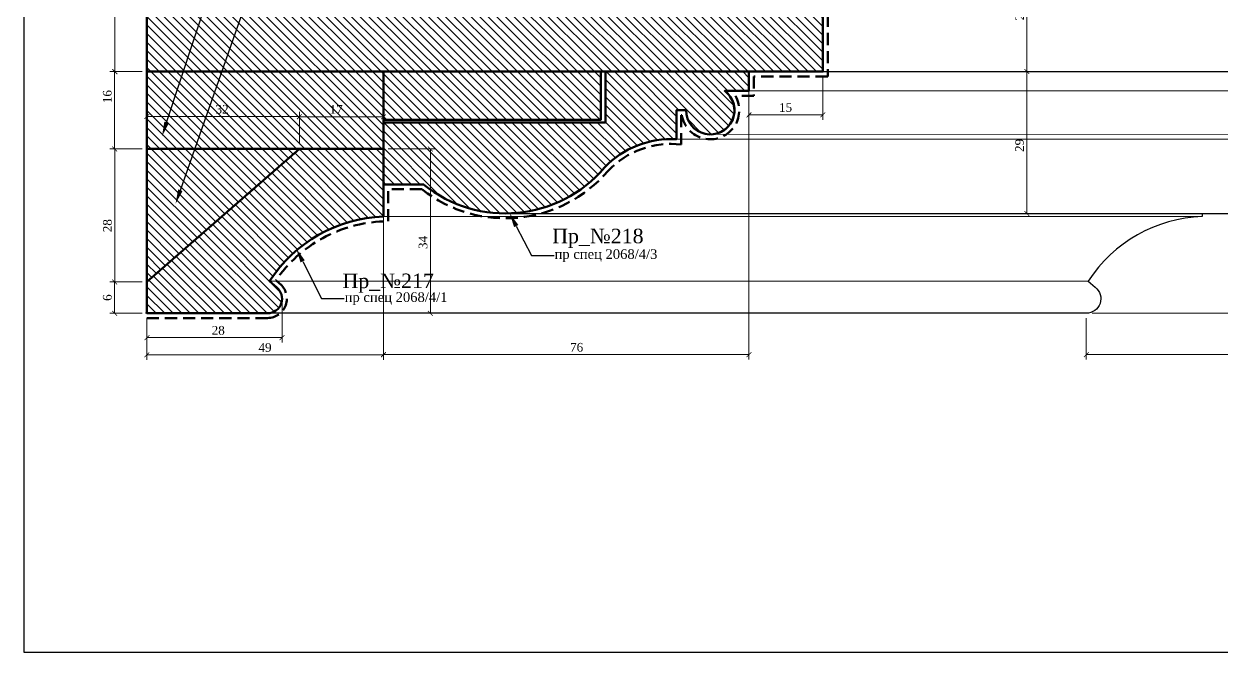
# Model space of a CAD drawing. Header units: millimetres. Extents: x 308847 to 309237, y -97254 to -96994.
# Drawn here: x 308846.6 to 309094.6, y -97254 to -97124 of the extents above; entities that cross this region are included whole.
import ezdxf
from ezdxf import colors
from ezdxf.entities.mleader import LeaderData, LeaderLine
from ezdxf.math import Vec2, Vec3

# ---------------------------------------------------------------- set-up
doc = ezdxf.new("R2010")
doc.units = ezdxf.units.MM
doc.header["$MEASUREMENT"] = 0
doc.linetypes.add('HIDDEN', pattern=[0.375, 0.25, -0.125])
doc.layers.add('Outside panel', color=7, linetype='Continuous', lineweight=18, true_color=0x7f5e57)
doc.layers.add('линия 50', color=1, linetype='Continuous', lineweight=140)
doc.layers.add('размеры в модели', color=7, linetype='Continuous')
doc.styles.add('ELECT', font='times.ttf')
doc.styles.get("Standard").update_dxf_attribs({"font": 'times.ttf'})
doc.dimstyles.new('M_1', dxfattribs={"dimtxt": 1.8, "dimasz": 1, "dimexe": 1, "dimexo": 1, "dimgap": 0.6, "dimtad": 1, "dimdec": 0, "dimdsep": 46, "dimtxsty": 'Standard', "dimblk": 'ARCHTICK', "dimcen": -5, "dimclrd": 7, "dimclre": 7, "dimclrt": 7, "dimadec": 0, "dimazin": 0, "dimtfac": 1, "dimtdec": 0, "dimtmove": 0, "dimatfit": 3, "dimfxl": 1, "dimtolj": 1, "dimtzin": 0, "dimlwd": 5, "dimlwe": 5, "dimarcsym": 0})
pattern_1 = [(135, (-353.1687, -6613.5911), (-0.8838834765, -0.8838834765), [])]

# ---------------------------------------------------------------- blocks, each defined once
blk = doc.blocks.new('_ArchTick')
at = {"color": 0, "linetype": 'ByBlock', "const_width": 0.15}
blk.add_lwpolyline([(-0.5, -0.5), (0.5, 0.5)], dxfattribs=at)
blk = doc.blocks.new('*D30')
at = {"color": 7, "lineweight": 5, "ltscale": 1000, "transparency": 16777216}
for p, q in [((309218.66, -97079.91), (309218.66, -97193.48)), ((309066.66, -97184.91), (309066.66, -97193.48)), ((309066.66, -97192.48), (309218.66, -97192.48))]:
    blk.add_line(p, q, dxfattribs=at)
at = {"layer": 'Defpoints', "color": 0, "ltscale": 1000, "transparency": 16777216}
for p in [(309218.66, -97078.91), (309066.66, -97183.91), (309218.66, -97192.48)]:
    blk.add_point(p, dxfattribs=at)
at = {"color": 7, "lineweight": 5, "ltscale": 1000, "transparency": 16777216, "rotation": 180}
blk.add_blockref('_ArchTick', (309066.66, -97192.48), dxfattribs=at)
at = {"color": 7, "lineweight": 5, "ltscale": 1000, "transparency": 16777216}
blk.add_blockref('_ArchTick', (309218.66, -97192.48), dxfattribs=at)
at = {"color": 7, "ltscale": 1000, "transparency": 16777216, "insert": (309140.28, -97190.97), "char_height": 1.8, "attachment_point": 5}
blk.add_mtext('\\A1;152', dxfattribs=at)
blk = doc.blocks.new('*D28')
at = {"color": 7, "lineweight": 5, "ltscale": 1000, "transparency": 16777216}
for p, q in [((309206.11, -97053.9), (309223.68, -97053.9)), ((309222.68, -97053.9), (309222.68, -97183.9)), ((309067.84, -97183.9), (309223.68, -97183.9))]:
    blk.add_line(p, q, dxfattribs=at)
at = {"layer": 'Defpoints', "color": 0, "ltscale": 1000, "transparency": 16777216}
for p in [(309205.11, -97053.9), (309066.84, -97183.9), (309222.68, -97183.9)]:
    blk.add_point(p, dxfattribs=at)
at = {"color": 7, "lineweight": 5, "ltscale": 1000, "transparency": 16777216}
for p, rotation in [((309222.68, -97053.9), 90), ((309222.68, -97183.9), 270)]:
    blk.add_blockref('_ArchTick', p, dxfattribs=dict(at, rotation=rotation))
at = {"color": 7, "ltscale": 1000, "transparency": 16777216, "insert": (309221.16, -97114.36), "char_height": 1.8, "attachment_point": 5, "rotation": 90}
blk.add_mtext('\\A1;130', dxfattribs=at)
blk = doc.blocks.new('*D27')
at = {"layer": 'Defpoints', "color": 0, "ltscale": 1000, "transparency": 16777216}
for p in [(308900.09, -97180.91), (308872.09, -97183.91), (308900.09, -97188.97)]:
    blk.add_point(p, dxfattribs=at)
at = {"layer": 'размеры в модели', "color": 7, "lineweight": 5, "ltscale": 1000, "transparency": 16777216}
for p, q in [((308900.09, -97181.91), (308900.09, -97189.97)), ((308872.09, -97184.91), (308872.09, -97189.97)), ((308872.09, -97188.97), (308900.09, -97188.97))]:
    blk.add_line(p, q, dxfattribs=at)
at = {"layer": 'размеры в модели', "color": 7, "lineweight": 5, "ltscale": 1000, "transparency": 16777216, "rotation": 180}
blk.add_blockref('_ArchTick', (308872.09, -97188.97), dxfattribs=at)
at = {"layer": 'размеры в модели', "color": 7, "lineweight": 5, "ltscale": 1000, "transparency": 16777216}
blk.add_blockref('_ArchTick', (308900.09, -97188.97), dxfattribs=at)
at = {"layer": 'размеры в модели', "color": 7, "ltscale": 1000, "transparency": 16777216, "insert": (308886.87, -97187.46), "char_height": 1.8, "attachment_point": 5}
blk.add_mtext('\\A1;28', dxfattribs=at)
blk = doc.blocks.new('*D23')
at = {"layer": 'Defpoints', "color": 0, "ltscale": 1000, "transparency": 16777216}
for p in [(308921.09, -97149.91), (308894.72, -97183.91), (308930.8, -97183.91)]:
    blk.add_point(p, dxfattribs=at)
at = {"layer": 'размеры в модели', "color": 7, "lineweight": 5, "ltscale": 1000, "transparency": 16777216}
for p, q in [((308922.09, -97149.91), (308931.8, -97149.91)), ((308930.8, -97149.91), (308930.8, -97183.91)), ((308895.72, -97183.91), (308931.8, -97183.91))]:
    blk.add_line(p, q, dxfattribs=at)
for p, rotation in [((308930.8, -97149.91), 90), ((308930.8, -97183.91), 270)]:
    blk.add_blockref('_ArchTick', p, dxfattribs=dict(at, rotation=rotation))
at = {"layer": 'размеры в модели', "color": 7, "ltscale": 1000, "transparency": 16777216, "insert": (308929.29, -97169.27), "char_height": 1.8, "attachment_point": 5, "rotation": 90}
blk.add_mtext('\\A1;34', dxfattribs=at)
blk = doc.blocks.new('*D22')
at = {"layer": 'Defpoints', "color": 0, "ltscale": 1000, "transparency": 16777216}
for p in [(308996.78, -97133.91), (308946.47, -97163.26), (309054.34, -97163.26)]:
    blk.add_point(p, dxfattribs=at)
at = {"layer": 'размеры в модели', "color": 7, "lineweight": 5, "ltscale": 1000, "transparency": 16777216}
for p, q in [((308997.78, -97133.91), (309055.34, -97133.91)), ((309054.34, -97133.91), (309054.34, -97163.26)), ((308947.47, -97163.26), (309055.34, -97163.26))]:
    blk.add_line(p, q, dxfattribs=at)
for p, rotation in [((309054.34, -97133.91), 90), ((309054.34, -97163.26), 270)]:
    blk.add_blockref('_ArchTick', p, dxfattribs=dict(at, rotation=rotation))
at = {"layer": 'размеры в модели', "color": 7, "ltscale": 1000, "transparency": 16777216, "insert": (309052.83, -97149.18), "char_height": 1.8, "attachment_point": 5, "rotation": 90}
blk.add_mtext('\\A1;29', dxfattribs=at)
blk = doc.blocks.new('*D21')
at = {"layer": 'Defpoints', "color": 0, "ltscale": 1000, "transparency": 16777216}
for p in [(309014.09, -97109.91), (309012.09, -97133.91), (309054.34, -97133.91)]:
    blk.add_point(p, dxfattribs=at)
at = {"layer": 'размеры в модели', "color": 7, "lineweight": 5, "ltscale": 1000, "transparency": 16777216}
for p, q in [((309015.09, -97109.91), (309055.34, -97109.91)), ((309054.34, -97109.91), (309054.34, -97133.91)), ((309013.09, -97133.91), (309055.34, -97133.91))]:
    blk.add_line(p, q, dxfattribs=at)
for p, rotation in [((309054.34, -97109.91), 90), ((309054.34, -97133.91), 270)]:
    blk.add_blockref('_ArchTick', p, dxfattribs=dict(at, rotation=rotation))
at = {"layer": 'размеры в модели', "color": 7, "ltscale": 1000, "transparency": 16777216, "insert": (309052.84, -97121.94), "char_height": 1.8, "attachment_point": 5, "rotation": 90}
blk.add_mtext('\\A1;24', dxfattribs=at)
blk = doc.blocks.new('*D17')
at = {"layer": 'Defpoints', "color": 0, "ltscale": 1000, "transparency": 16777216}
for p in [(308996.78, -97133.91), (309012.09, -97133.81), (309012.09, -97142.87)]:
    blk.add_point(p, dxfattribs=at)
at = {"layer": 'размеры в модели', "color": 7, "lineweight": 5, "ltscale": 1000, "transparency": 16777216}
for p, q in [((308996.78, -97134.91), (308996.78, -97143.87)), ((309012.09, -97134.81), (309012.09, -97143.87)), ((308996.78, -97142.87), (309012.09, -97142.87))]:
    blk.add_line(p, q, dxfattribs=at)
at = {"layer": 'размеры в модели', "color": 7, "lineweight": 5, "ltscale": 1000, "transparency": 16777216, "rotation": 180}
blk.add_blockref('_ArchTick', (308996.78, -97142.87), dxfattribs=at)
at = {"layer": 'размеры в модели', "color": 7, "lineweight": 5, "ltscale": 1000, "transparency": 16777216}
blk.add_blockref('_ArchTick', (309012.09, -97142.87), dxfattribs=at)
at = {"layer": 'размеры в модели', "color": 7, "ltscale": 1000, "transparency": 16777216, "insert": (309004.37, -97141.35), "char_height": 1.8, "attachment_point": 5}
blk.add_mtext('\\A1;15', dxfattribs=at)
blk = doc.blocks.new('*D16')
at = {"layer": 'Defpoints', "color": 0, "ltscale": 1000, "transparency": 16777216}
for p in [(308996.78, -97133.91), (308921.09, -97157.26), (308996.78, -97192.48)]:
    blk.add_point(p, dxfattribs=at)
at = {"layer": 'размеры в модели', "color": 7, "lineweight": 5, "ltscale": 1000, "transparency": 16777216}
for p, q in [((308996.78, -97134.91), (308996.78, -97193.48)), ((308921.09, -97158.26), (308921.09, -97193.48)), ((308921.09, -97192.48), (308996.78, -97192.48))]:
    blk.add_line(p, q, dxfattribs=at)
at = {"layer": 'размеры в модели', "color": 7, "lineweight": 5, "ltscale": 1000, "transparency": 16777216, "rotation": 180}
blk.add_blockref('_ArchTick', (308921.09, -97192.48), dxfattribs=at)
at = {"layer": 'размеры в модели', "color": 7, "lineweight": 5, "ltscale": 1000, "transparency": 16777216}
blk.add_blockref('_ArchTick', (308996.78, -97192.48), dxfattribs=at)
at = {"layer": 'размеры в модели', "color": 7, "ltscale": 1000, "transparency": 16777216, "insert": (308961.1, -97190.97), "char_height": 1.8, "attachment_point": 5}
blk.add_mtext('\\A1;76', dxfattribs=at)
blk = doc.blocks.new('*D15')
at = {"layer": 'Defpoints', "color": 0, "ltscale": 1000, "transparency": 16777216}
for p in [(308921.09, -97163.91), (308872.09, -97183.91), (308921.09, -97192.55)]:
    blk.add_point(p, dxfattribs=at)
at = {"layer": 'размеры в модели', "color": 7, "lineweight": 5, "ltscale": 1000, "transparency": 16777216}
for p, q in [((308921.09, -97164.91), (308921.09, -97193.55)), ((308872.09, -97184.91), (308872.09, -97193.55)), ((308872.09, -97192.55), (308921.09, -97192.55))]:
    blk.add_line(p, q, dxfattribs=at)
at = {"layer": 'размеры в модели', "color": 7, "lineweight": 5, "ltscale": 1000, "transparency": 16777216, "rotation": 180}
blk.add_blockref('_ArchTick', (308872.09, -97192.55), dxfattribs=at)
at = {"layer": 'размеры в модели', "color": 7, "lineweight": 5, "ltscale": 1000, "transparency": 16777216}
blk.add_blockref('_ArchTick', (308921.09, -97192.55), dxfattribs=at)
at = {"layer": 'размеры в модели', "color": 7, "ltscale": 1000, "transparency": 16777216, "insert": (308896.56, -97191.03), "char_height": 1.8, "attachment_point": 5}
blk.add_mtext('\\A1;49', dxfattribs=at)
blk = doc.blocks.new('*D14')
at = {"layer": 'Defpoints', "color": 0, "ltscale": 1000, "transparency": 16777216}
for p in [(308921.09, -97143.26), (308903.67, -97149.91), (308921.09, -97149.91)]:
    blk.add_point(p, dxfattribs=at)
at = {"layer": 'размеры в модели', "color": 7, "lineweight": 5, "ltscale": 1000, "transparency": 16777216}
for p, q in [((308903.67, -97148.91), (308903.67, -97142.26)), ((308903.67, -97143.26), (308921.09, -97143.26)), ((308921.09, -97148.91), (308921.09, -97142.26))]:
    blk.add_line(p, q, dxfattribs=at)
at = {"layer": 'размеры в модели', "color": 7, "lineweight": 5, "ltscale": 1000, "transparency": 16777216, "rotation": 180}
blk.add_blockref('_ArchTick', (308903.67, -97143.26), dxfattribs=at)
at = {"layer": 'размеры в модели', "color": 7, "lineweight": 5, "ltscale": 1000, "transparency": 16777216}
blk.add_blockref('_ArchTick', (308921.09, -97143.26), dxfattribs=at)
at = {"layer": 'размеры в модели', "color": 7, "ltscale": 1000, "transparency": 16777216, "insert": (308911.28, -97141.74), "char_height": 1.8, "attachment_point": 5}
blk.add_mtext('\\A1;17', dxfattribs=at)
blk = doc.blocks.new('*D13')
at = {"layer": 'Defpoints', "color": 0, "ltscale": 1000, "transparency": 16777216}
for p in [(308903.67, -97143.22), (308903.67, -97149.91), (308872.09, -97177.45)]:
    blk.add_point(p, dxfattribs=at)
at = {"layer": 'размеры в модели', "color": 7, "lineweight": 5, "ltscale": 1000, "transparency": 16777216}
for p, q in [((308872.09, -97176.45), (308872.09, -97142.22)), ((308872.09, -97143.22), (308903.67, -97143.22)), ((308903.67, -97148.91), (308903.67, -97142.22))]:
    blk.add_line(p, q, dxfattribs=at)
at = {"layer": 'размеры в модели', "color": 7, "lineweight": 5, "ltscale": 1000, "transparency": 16777216, "rotation": 180}
blk.add_blockref('_ArchTick', (308872.09, -97143.22), dxfattribs=at)
at = {"layer": 'размеры в модели', "color": 7, "lineweight": 5, "ltscale": 1000, "transparency": 16777216}
blk.add_blockref('_ArchTick', (308903.67, -97143.22), dxfattribs=at)
at = {"layer": 'размеры в модели', "color": 7, "ltscale": 1000, "transparency": 16777216, "insert": (308887.67, -97141.71), "char_height": 1.8, "attachment_point": 5}
blk.add_mtext('\\A1;32', dxfattribs=at)
blk = doc.blocks.new('*D12')
at = {"layer": 'Defpoints', "color": 0, "ltscale": 1000, "transparency": 16777216}
for p in [(308872.09, -97177.45), (308865.42, -97183.91), (308872.09, -97183.91)]:
    blk.add_point(p, dxfattribs=at)
at = {"layer": 'размеры в модели', "color": 7, "lineweight": 5, "ltscale": 1000, "transparency": 16777216}
for p, q in [((308871.09, -97177.45), (308864.42, -97177.45)), ((308865.42, -97177.45), (308865.42, -97183.91)), ((308871.09, -97183.91), (308864.42, -97183.91))]:
    blk.add_line(p, q, dxfattribs=at)
for p, rotation in [((308865.42, -97177.45), 90), ((308865.42, -97183.91), 270)]:
    blk.add_blockref('_ArchTick', p, dxfattribs=dict(at, rotation=rotation))
at = {"layer": 'размеры в модели', "color": 7, "ltscale": 1000, "transparency": 16777216, "insert": (308863.9, -97180.68), "char_height": 1.8, "attachment_point": 5, "rotation": 90}
blk.add_mtext('\\A1;6', dxfattribs=at)
blk = doc.blocks.new('*D11')
at = {"layer": 'Defpoints', "color": 0, "ltscale": 1000, "transparency": 16777216}
for p in [(308872.09, -97149.91), (308865.44, -97177.45), (308872.09, -97177.45)]:
    blk.add_point(p, dxfattribs=at)
at = {"layer": 'размеры в модели', "color": 7, "lineweight": 5, "ltscale": 1000, "transparency": 16777216}
for p, q in [((308871.09, -97149.91), (308864.44, -97149.91)), ((308865.44, -97149.91), (308865.44, -97177.45)), ((308871.09, -97177.45), (308864.44, -97177.45))]:
    blk.add_line(p, q, dxfattribs=at)
for p, rotation in [((308865.44, -97149.91), 90), ((308865.44, -97177.45), 270)]:
    blk.add_blockref('_ArchTick', p, dxfattribs=dict(at, rotation=rotation))
at = {"layer": 'размеры в модели', "color": 7, "ltscale": 1000, "transparency": 16777216, "insert": (308863.93, -97165.8), "char_height": 1.8, "attachment_point": 5, "rotation": 90}
blk.add_mtext('\\A1;28', dxfattribs=at)
blk = doc.blocks.new('*D10')
at = {"layer": 'Defpoints', "color": 0, "ltscale": 1000, "transparency": 16777216}
for p in [(308872.09, -97133.91), (308865.42, -97149.91), (308872.09, -97149.91)]:
    blk.add_point(p, dxfattribs=at)
at = {"layer": 'размеры в модели', "color": 7, "lineweight": 5, "ltscale": 1000, "transparency": 16777216}
for p, q in [((308871.09, -97133.91), (308864.42, -97133.91)), ((308865.42, -97133.91), (308865.42, -97149.91)), ((308871.09, -97149.91), (308864.42, -97149.91))]:
    blk.add_line(p, q, dxfattribs=at)
for p, rotation in [((308865.42, -97133.91), 90), ((308865.42, -97149.91), 270)]:
    blk.add_blockref('_ArchTick', p, dxfattribs=dict(at, rotation=rotation))
at = {"layer": 'размеры в модели', "color": 7, "ltscale": 1000, "transparency": 16777216, "insert": (308863.9, -97139.08), "char_height": 1.8, "attachment_point": 5, "rotation": 90}
blk.add_mtext('\\A1;16', dxfattribs=at)
blk = doc.blocks.new('*D9')
at = {"layer": 'Defpoints', "color": 0, "ltscale": 1000, "transparency": 16777216}
for p in [(308865.49, -97109.91), (308872.09, -97109.91), (308872.09, -97133.91)]:
    blk.add_point(p, dxfattribs=at)
at = {"layer": 'размеры в модели', "color": 7, "lineweight": 5, "ltscale": 1000, "transparency": 16777216}
for p, q in [((308871.09, -97109.91), (308864.49, -97109.91)), ((308865.49, -97133.91), (308865.49, -97109.91)), ((308871.09, -97133.91), (308864.49, -97133.91))]:
    blk.add_line(p, q, dxfattribs=at)
for p, rotation in [((308865.49, -97109.91), 90), ((308865.49, -97133.91), 270)]:
    blk.add_blockref('_ArchTick', p, dxfattribs=dict(at, rotation=rotation))
at = {"layer": 'размеры в модели', "color": 7, "ltscale": 1000, "transparency": 16777216, "insert": (308863.99, -97119.74), "char_height": 1.8, "attachment_point": 5, "rotation": 90}
blk.add_mtext('\\A1;24', dxfattribs=at)

msp = doc.modelspace()

# ---------------------------------------------------------------- hatches: boundary and pattern name
at = {"layer": 'Outside panel', "ltscale": 1000, "true_color": 0x293189}
h = msp.add_hatch(dxfattribs=at)
h.set_pattern_fill('ANSI31', color=177, scale=10, angle=90)
h.set_pattern_definition([(135, (-338.7751, -6603.8348), (-0.8838834765, -0.8838834765), [])])
h.paths.add_polyline_path([(309012.09, -97109.91), (308872.09, -97109.91), (308872.09, -97133.91), (308921.09, -97133.91), (308966.09, -97133.91), (309012.09, -97133.91)])
h.paths.add_polyline_path([(308966.09, -97133.91), (308921.09, -97133.91), (308921.09, -97143.91), (308966.09, -97143.91)])
h.paths.add_polyline_path([(308921.09, -97133.91), (308872.09, -97133.91), (308872.09, -97149.91), (308903.67, -97149.91), (308921.09, -97149.91), (308921.09, -97144.41)])
h.paths.add_polyline_path([(308903.67, -97149.91), (308872.09, -97149.91), (308872.09, -97177.45)])
h.paths.add_polyline_path([(309002.09, -97073.91), (308986.09, -97073.91), (308986.09, -97109.91), (309002.09, -97109.91)])
h.paths.add_polyline_path([(309031.56, -97063.91), (309021.56, -97063.91), (309021.56, -97073.91), (309031.56, -97073.91)])
h.paths.add_polyline_path([(309035.56, -97053.91), (309031.56, -97053.91), (309031.56, -97073.91), (309035.56, -97073.91)])
at = {"layer": 'Outside panel', "ltscale": 1000}
h = msp.add_hatch(dxfattribs=at)
h.set_pattern_fill('ANSI31', color=256, scale=10, angle=90)
h.set_pattern_definition(pattern_1)
h.paths.add_polyline_path([(308981.78, -97147.91), (308981.78, -97141.91), (308983.78, -97141.91, 0.395058), (308988.45, -97146.9), (308989.11, -97146.9, 0.695912), (308991.78, -97137.91), (308996.78, -97137.91), (308996.78, -97133.91), (308967.09, -97133.91), (308967.09, -97144.41), (308921.09, -97144.41), (308921.09, -97149.91), (308921.09, -97157.26), (308929.41, -97157.26, 0.164638), (308945.57, -97163.25), (308947.12, -97163.25, 0.212909), (308966.85, -97153.76, -0.219539)])
h = msp.add_hatch(dxfattribs=at)
h.set_pattern_fill('ANSI31', color=256, scale=10, angle=90)
h.set_pattern_definition(pattern_1)
h.paths.add_polyline_path([(308921.09, -97163.91), (308921.09, -97157.26), (308921.09, -97157.26), (308921.09, -97149.91), (308903.67, -97149.91), (308872.09, -97177.45), (308872.09, -97183.91), (308897.09, -97183.91, 0.714432), (308898.93, -97178.54), (308897.49, -97177.27, -0.24508)])

# ---------------------------------------------------------------- linework, layer by layer
at = {"color": 7}
for p, q in [((309012.09, -97133.91), (309181.66, -97133.91)), ((308945.57, -97163.25), (309115.14, -97163.25))]:
    msp.add_line(p, q, dxfattribs=at)
at = {"color": 7, "lineweight": 15, "ltscale": 1000}
for p, q in [((308991.78, -97137.91), (309166.35, -97137.91)), ((308981.78, -97147.91), (309151.35, -97147.91)), ((308988.45, -97146.9), (309157.72, -97146.87)), ((308897.49, -97177.27), (309067.07, -97177.27)), ((308872.09, -97183.91), (309066.66, -97183.91))]:
    msp.add_line(p, q, dxfattribs=at)
at = {"color": 7, "lineweight": 5, "ltscale": 1000}
msp.add_line((308921.09, -97163.91), (309090.66, -97163.91), dxfattribs=at)
at = {"color": 6, "ltscale": 1000}
msp.add_lwpolyline([(308846.63, -97254.04), (309236.63, -97254.04), (309236.63, -96994.04), (308846.63, -96994.04)], close=True, dxfattribs=at)
at = {"color": 7}
msp.add_lwpolyline([(309090.66, -97163.25), (309090.66, -97163.91, 0.24508), (309067.07, -97177.27), (309068.5, -97178.54, -0.714433), (309066.66, -97183.91), (308871.8, -97183.91)], format="xyb", dxfattribs=at)
at = {"layer": 'линия 50', "color": 7}
for points in [[(309020.44, -97100.4), (309018.09, -97100.41), (309018.09, -97101.91, 0.414214), (309014.09, -97105.91), (309014.09, -97109.91), (309012.09, -97109.91), (309012.09, -97133.91), (308996.78, -97133.91), (308996.78, -97137.91), (308991.78, -97137.91, -0.769808), (308988.15, -97146.87, -0.769808)], [(308921.09, -97144.41), (308967.09, -97144.41), (308967.09, -97133.91), (308996.78, -97133.91), (308996.78, -97137.91), (308991.78, -97137.91, -1.618034), (308983.78, -97141.91), (308981.78, -97141.91), (308981.78, -97147.91, 0.219539), (308966.85, -97153.76, -0.407995), (308929.41, -97157.26), (308921.09, -97157.26), (308921.09, -97144.41)]]:
    msp.add_lwpolyline(points, format="xyb", dxfattribs=at)
at = {"layer": 'линия 50', "color": 1, "linetype": 'HIDDEN', "ltscale": 10, "true_color": 0xff0909}
for points in [[(309020.44, -97101.4), (309019.09, -97101.4), (309019.09, -97103.08, 0.517638), (309015.09, -97105.91), (309015.09, -97110.91), (309013.09, -97110.91), (309013.09, -97134.91), (308997.78, -97134.91), (308997.78, -97138.91), (308996.78, -97138.91)], [(308997.78, -97134.91), (308997.78, -97138.91), (308993.97, -97138.91, -1.196049), (308982.86, -97142.91), (308982.78, -97142.91), (308982.78, -97149, 0.234507), (308967.6, -97154.43, -0.40393), (308929.06, -97158.26), (308922.09, -97158.26)], [(308921.09, -97164.91, 0.236739), (308898.81, -97177.1), (308899.57, -97177.77, -0.711186), (308897.09, -97184.91), (308872.09, -97184.91)]]:
    msp.add_lwpolyline(points, format="xyb", dxfattribs=at)
at = {"layer": 'линия 50', "color": 7}
for points in [[(309012.09, -97133.91), (309012.09, -97109.91), (308872.09, -97109.91), (308872.09, -97133.91), (308921.09, -97133.91)], [(308921.09, -97149.91), (308872.09, -97149.91), (308872.09, -97133.91), (308921.09, -97133.91)], [(308921.09, -97133.91), (308966.09, -97133.91), (308966.09, -97143.91), (308921.09, -97143.91)], [(308872.09, -97149.91), (308872.09, -97177.45), (308903.67, -97149.91)]]:
    msp.add_lwpolyline(points, close=True, dxfattribs=at)
msp.add_lwpolyline([(309012.09, -97133.91), (308872.09, -97133.91), (308872.09, -97109.91), (309012.09, -97109.91)], dxfattribs=at)
msp.add_lwpolyline([(308872.09, -97177.45), (308872.09, -97183.91), (308897.09, -97183.91, 0.714433), (308898.93, -97178.54), (308897.49, -97177.27, -0.24508), (308921.09, -97163.91), (308921.09, -97149.91), (308903.67, -97149.91)], format="xyb", close=True, dxfattribs=at)
at = {"layer": 'линия 50', "color": 1, "linetype": 'HIDDEN', "ltscale": 10, "true_color": 0xff0909}
msp.add_lwpolyline([(308922.09, -97164.89), (308922.09, -97158.26)], dxfattribs=at)

# ---------------------------------------------------------------- texts
at = {"color": 5, "ltscale": 1000, "style": 'ELECT'}
for s, p in [('Пр_№218', (308956.04, -97169.43)), ('Пр_№217', (308912.61, -97178.71))]:
    msp.add_text(s, height=3, dxfattribs=at).set_placement(p)

# ---------------------------------------------------------------- dimensions: what is measured, and where the dimension line sits
at = {"color": 5, "ltscale": 1000}
dim = msp.add_linear_dim(base=(309222.68, -97183.9), p1=(309205.11, -97053.9), p2=(309066.84, -97183.9), angle=90, dimstyle='M_1', dxfattribs=at)
dim.commit()
dim.dimension.update_dxf_attribs({"geometry": '*D28', "text_midpoint": (309222.68, -97114.36), "dimtype": 128})
at = {"color": 7, "ltscale": 1000}
dim = msp.add_linear_dim(base=(309218.66, -97192.48), p1=(309066.66, -97183.91), p2=(309218.66, -97078.91), dimstyle='M_1', dxfattribs=at)
dim.commit()
dim.dimension.update_dxf_attribs({"geometry": '*D30', "text_midpoint": (309140.28, -97192.48), "dimtype": 128})
at = {"layer": 'размеры в модели', "color": 5, "ltscale": 1000}
for base, p1, p2, picture, middle in [((308865.49, -97109.91), (308872.09, -97133.91), (308872.09, -97109.91), '*D9', (308865.49, -97119.74)), ((309054.34, -97133.91), (309014.09, -97109.91), (309012.09, -97133.91), '*D21', (309054.34, -97121.94)), ((308865.42, -97149.91), (308872.09, -97133.91), (308872.09, -97149.91), '*D10', (308865.42, -97139.08)), ((309054.34, -97163.26), (308996.78, -97133.91), (308946.47, -97163.26), '*D22', (309054.34, -97149.18)), ((308865.44, -97177.45), (308872.09, -97149.91), (308872.09, -97177.45), '*D11', (308865.44, -97165.8)), ((308930.8, -97183.91), (308921.09, -97149.91), (308894.72, -97183.91), '*D23', (308930.8, -97169.27)), ((308865.42, -97183.91), (308872.09, -97177.45), (308872.09, -97183.91), '*D12', (308865.42, -97180.68))]:
    dim = msp.add_linear_dim(base=base, p1=p1, p2=p2, angle=90, dimstyle='M_1', dxfattribs=at)
    dim.commit()
    dim.dimension.update_dxf_attribs({"geometry": picture, "text_midpoint": middle, "dimtype": 128})
for base, p1, p2, picture, middle in [((308996.78, -97192.48), (308921.09, -97157.26), (308996.78, -97133.91), '*D16', (308961.1, -97192.48)), ((309012.09, -97142.87), (308996.78, -97133.91), (309012.09, -97133.81), '*D17', (309004.37, -97142.87)), ((308903.67, -97143.22), (308872.09, -97177.45), (308903.67, -97149.91), '*D13', (308887.67, -97143.22)), ((308921.09, -97143.26), (308903.67, -97149.91), (308921.09, -97149.91), '*D14', (308911.28, -97143.26)), ((308921.09, -97192.55), (308872.09, -97183.91), (308921.09, -97163.91), '*D15', (308896.56, -97192.55)), ((308900.09, -97188.97), (308872.09, -97183.91), (308900.09, -97180.91), '*D27', (308886.87, -97188.97))]:
    dim = msp.add_linear_dim(base=base, p1=p1, p2=p2, dimstyle='M_1', dxfattribs=at)
    dim.commit()
    dim.dimension.update_dxf_attribs({"geometry": picture, "text_midpoint": middle, "dimtype": 128})

# ---------------------------------------------------------------- leaders
at = {"layer": 'размеры в модели', "color": 7, "ltscale": 1000}
ml = msp.add_multileader_mtext('Standard', dxfattribs=at)
ml.set_content('\\A1;МДФ  ', color=7)
ml.set_leader_properties()
ml.build(insert=Vec2(0, 0))
ml.multileader.update_dxf_attribs({"text_right_attachment_type": 6, "dogleg_length": 0.36, "arrow_head_size": 3})
ctx = ml.context
ctx.base_point, ctx.char_height, ctx.arrow_head_size, ctx.landing_gap_size, ctx.plane_origin = Vec3(308905.83, -97068.94), 3, 3, 0.09, Vec3(308862.13, -97150.4)
ctx.right_attachment = 6
notes = []
notes.append((ctx, [(1, (1, 1, 0), (308901.16, -97068.94), (1, 0), 4.68, [(0, [(308875.23, -97147.29)], 0, [])])]))
ctx.mtext.insert, ctx.mtext.flow_direction = Vec3(308905.92, -97067.02), 5
ml = msp.add_multileader_mtext('Standard', dxfattribs=at)
ml.set_content('\\A1;МДФ  ', color=7)
ml.set_leader_properties()
ml.build(insert=Vec2(0, 0))
ml.multileader.update_dxf_attribs({"text_right_attachment_type": 6, "dogleg_length": 0.36, "arrow_head_size": 3})
ctx = ml.context
ctx.base_point, ctx.char_height, ctx.arrow_head_size, ctx.landing_gap_size, ctx.plane_origin = Vec3(308909.55, -97084.73), 3, 3, 0.09, Vec3(308859.45, -97164)
ctx.right_attachment = 6
notes.append((ctx, [(1, (1, 1, 0), (308904.87, -97084.73), (1, 0), 4.68, [(0, [(308878.03, -97161.28)], 0, [])])]))
ctx.mtext.insert, ctx.mtext.flow_direction = Vec3(308909.64, -97082.81), 5
ml = msp.add_multileader_mtext('Standard', dxfattribs=at)
ml.set_content('\\A1;пр спец 2068/4/3  ', color=7)
ml.set_leader_properties()
ml.build(insert=Vec2(0, 0))
ml.multileader.update_dxf_attribs({"text_right_attachment_type": 6, "dogleg_length": 0.36, "arrow_head_size": 3})
ctx = ml.context
ctx.base_point, ctx.char_height, ctx.arrow_head_size, ctx.landing_gap_size, ctx.plane_origin = Vec3(308956.44, -97171.99), 2, 3, 0.09, Vec3(308926.42, -97193.93)
ctx.right_attachment = 6
notes.append((ctx, [(1, (1, 1, 0), (308951.76, -97171.99), (1, 0), 4.68, [(0, [(308947.21, -97163.21)], 0, [])])]))
ctx.mtext.insert, ctx.mtext.flow_direction = Vec3(308956.53, -97170.67), 5
ml = msp.add_multileader_mtext('Standard', dxfattribs=at)
ml.set_content('\\A1;пр спец 2068/4/1 ', color=7)
ml.set_leader_properties()
ml.build(insert=Vec2(0, 0))
ml.multileader.update_dxf_attribs({"text_right_attachment_type": 6, "dogleg_length": 0.36, "arrow_head_size": 3})
ctx = ml.context
ctx.base_point, ctx.char_height, ctx.arrow_head_size, ctx.landing_gap_size, ctx.plane_origin = Vec3(308912.97, -97180.9), 2, 3, 0.09, Vec3(308882.95, -97202.84)
ctx.right_attachment = 6
notes.append((ctx, [(1, (1, 1, 0), (308908.29, -97180.9), (1, 0), 4.68, [(0, [(308903, -97170.51)], 0, [])])]))
ctx.mtext.insert, ctx.mtext.flow_direction = Vec3(308913.06, -97179.58), 5
for ctx, leaders in notes:
    for number, flags, end, landing, length, lines in leaders:
        leader = LeaderData()
        leader.index, (leader.has_last_leader_line, leader.has_dogleg_vector, leader.attachment_direction) = number, flags
        leader.last_leader_point, leader.dogleg_vector, leader.dogleg_length = Vec3(end), Vec3(landing), length
        for number, points, colour, breaks in lines:
            line = LeaderLine()
            line.index, line.vertices, line.color, line.breaks = number, Vec3.list(points), colors.encode_raw_color(colour), breaks
            leader.lines.append(line)
        ctx.leaders.append(leader)

doc.saveas('drawing.dxf')
